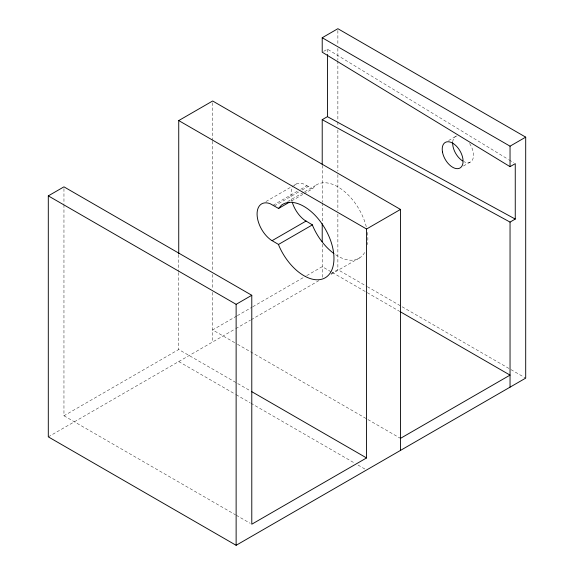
<?xml version="1.0" encoding="UTF-8"?>
<svg xmlns="http://www.w3.org/2000/svg" width="574" height="574" viewBox="0 0 574 574"><rect width="100%" height="100%" fill="white"/><g stroke="black" fill="none" stroke-linecap="round" stroke-linejoin="round"><path stroke-width="0.43" stroke-dasharray="2.87 2.15" d="M303.983 193.775L312.464 188.882L315.449 185.517A42.426 24.495 60 0 1 366.341 227.017M323.707 51.337L327.431 49.185L508.392 159.457M265.963 201.524L292.941 185.947M293.709 185.502L296.794 183.723M273.045 205.277L297.705 191.042M300.79 189.262L306.954 185.703M274.365 206.001L299.032 191.766M302.111 189.987L308.281 186.421L312.464 188.882M287.703 201.539L303.89 192.197M304.665 191.752L315.449 185.517M291.657 200.893L303.216 194.22M448.588 140.537L456.043 136.232M463.426 166.015L470.135 162.148M63.958 204.724L63.958 415.777L178.736 349.509L236.947 383.109M236.574 316.116L212.653 329.928L236.71 343.819M237.342 315.671L252 307.205M252.775 306.76L306.014 276.022M306.789 275.577L322.215 266.666L331.528 272.047M48.302 436.857L235.031 329.053M235.799 328.608L250.458 320.149M251.233 319.704L319.13 280.499M331.162 273.554L337.871 269.68L366.585 286.261M330.997 274.358L360.285 257.446M308.281 186.421L304.191 184.189A22.135 12.779 60 0 0 293.981 185.524M367.36 286.706L510.171 369.161M510.946 369.606L525.698 378.123M332.31 272.492L366.456 292.209M367.231 292.661L399.834 311.481M237.485 344.264L400.48 438.364M237.729 383.561L250.142 390.729M178.736 361.555L235.397 394.266M236.172 394.711L250.142 402.783M250.917 403.228L354.926 463.275M358.025 465.062L365.014 469.101M63.958 415.777L235.483 514.806M236.258 515.251L250.228 523.316M509.152 159.924L513.73 162.715M337.871 30.494L337.871 44.822M337.871 48.41L337.871 60.055M337.871 60.952L337.871 120.971M337.871 121.867L337.871 126.345M337.871 129.932L337.871 171.138M337.871 174.726L337.871 210.558M337.871 214.138L337.871 269.68M327.431 49.185L327.431 53.626M322.215 165.384L322.215 202.134M322.215 203.031L322.215 222.748M322.215 244.259L322.215 277.859M212.653 102.782L212.653 140.343M212.653 141.233L212.653 270.906M212.653 274.48L212.653 288.787M212.653 292.367L212.653 341.975M178.736 254.713L178.736 271.703M178.736 272.6L178.736 349.509M63.958 188.631L63.958 203.835M292.087 201.682A22.135 12.779 60 0 1 293.092 186.593M364.684 252.503A42.426 24.495 60 0 1 335.345 254.54M367.396 232.42A42.426 24.495 60 0 1 367.396 244.639M469.589 143.514A14.759 8.517 60 0 1 473.076 158.438A14.759 8.517 60 0 1 463.993 161.717M452.714 141.886A14.759 8.517 60 0 1 457.485 135.787"/><path stroke-width="0.86" d="M278.555 208.462L281.54 205.097A42.426 24.495 60 0 1 325.774 229.873A42.426 24.495 60 0 1 322.574 278.978A42.426 24.495 60 0 1 278.899 245.643L278.498 244.452L271.1 240.068A22.135 12.779 60 0 1 257.087 214.482A22.135 12.779 60 0 1 270.282 203.77L278.555 208.462L289.339 202.227M322.215 164.487L322.215 119.672L510.042 222.088L515.258 219.074L515.258 163.647L510.042 166.661L322.215 52.198L322.215 37.733L337.871 28.7L525.698 137.143L525.698 378.123L236.129 545.3L48.302 436.857L48.302 195.877L63.958 186.844L251.785 295.28L251.785 524.213L366.564 457.944L366.564 229.012L178.736 120.576L178.736 253.816M178.736 120.576L212.653 100.995L400.48 209.431L400.48 450.418M322.215 119.672L327.431 116.658L515.258 219.074M272.141 240.635L306.05 221.055L312.407 224.872L312.808 226.063A42.426 24.495 60 0 0 333.917 253.543M278.498 244.452L312.407 224.872M48.302 195.877L236.129 304.32L251.785 295.28M366.564 229.012L400.48 209.431M322.215 37.733L510.042 146.176L525.698 137.143M400.48 438.364L510.042 375.109L400.609 311.926M306.05 221.055L305.016 220.488A22.135 12.779 60 0 1 292.353 202.557M251.699 391.626L366.564 457.944M510.042 146.176L510.042 166.661M510.042 222.088L510.042 387.156M327.431 54.508L327.431 116.658M322.215 223.645L322.215 241.575M236.129 304.32L236.129 545.3M462.622 160.964A14.759 8.517 60 0 1 452.664 142.639M442.461 151.931A14.759 8.517 60 0 0 459.695 168.168A14.759 8.517 60 0 0 455.792 145.538A14.759 8.517 60 0 0 442.461 151.931"/></g></svg>
